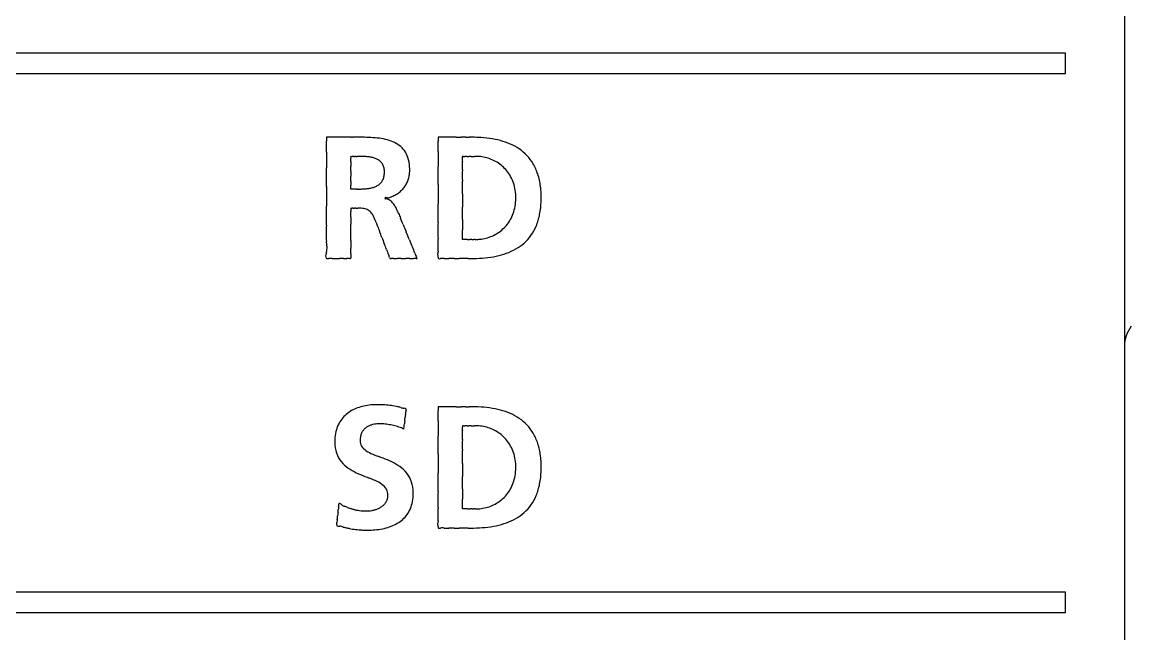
# Model space of a CAD drawing. Extents: x 147 to 432, y 261 to 358.
# Drawn here: x 195.39 to 211.81, y 318.01 to 327.09 of the extents above; entities that cross this region are included whole.
import ezdxf

# ---------------------------------------------------------------- set-up
doc = ezdxf.new("R2010")
doc.units = 0
doc.header["$MEASUREMENT"] = 0
doc.layers.get('0').update_dxf_attribs({"linetype": 'CONTINUOUS'})

msp = doc.modelspace()

# ---------------------------------------------------------------- linework, layer by layer
at = {"color": 7, "linetype": 'Continuous'}
for p, q in [((210.87939, 326.6288), (180.8795, 326.6288)), ((210.87939, 326.32873), (210.87939, 326.6288)), ((180.8795, 326.32873), (210.87939, 326.32873)), ((199.90607, 325.38047), (199.90607, 325.320728)), ((199.918993, 325.38047), (199.90607, 325.38047)), ((200.240854, 325.38047), (199.918993, 325.38047)), ((201.56316, 325.38047), (201.56316, 325.3237)), ((201.832846, 325.38047), (201.56316, 325.38047)), ((200.26712, 325.094381), (200.268507, 325.09694)), ((200.26712, 324.61204), (200.26712, 324.627336)), ((200.350333, 324.61204), (200.26712, 324.61204)), ((201.92421, 323.86446), (201.92421, 324.008099)), ((202.002366, 323.86446), (201.92421, 323.86446)), ((201.56316, 321.38054), (201.56316, 321.32377)), ((201.832846, 321.38054), (201.56316, 321.38054)), ((201.05604, 321.0505), (201.060118, 321.0867)), ((201.92421, 319.86453), (201.92421, 320.008169)), ((202.002366, 319.86453), (201.92421, 319.86453)), ((210.87939, 318.62877), (180.8795, 318.62877)), ((210.87939, 318.32871), (210.87939, 318.62877)), ((180.8795, 318.32871), (210.87939, 318.32871))]:
    msp.add_line(p, q, dxfattribs=at)
msp.add_lwpolyline([(211.75553, 336.17723), (211.75553, 284.77723)], dxfattribs=at)
for centre, radius, start, end in [((-1166.987746, 325.240501), 1366.893818, 359.996637, 0.003363), ((200.259613, -5.528968), 330.909439, 89.996752, 90.003248), ((200.286708, 376.716247), 51.335778, 269.990697, 270.009303), ((200.334491, 305.84259), 19.53792, 89.79575, 90.115682), ((200.394421, 321.720285), 3.660114, 87.812366, 89.847843), ((200.466424, 323.574115), 1.804886, 83.788131, 87.850008), ((200.548021, 324.31053), 1.063968, 77.256906, 83.865348), ((200.637137, 324.699242), 0.665173, 67.385989, 77.358472), ((200.720332, 324.898234), 0.44949, 53.431652, 67.42197), ((200.769577, 324.967792), 0.364291, 36.030747, 53.1344), ((-2940.996422, 325.247211), 3142.559583, 359.998605, 0.001395), ((201.870839, 1161.466746), 836.086276, 269.997396, 270.002604), ((201.942202, 118.88965), 206.490823, 89.990741, 90.009259), ((202.000762, 371.984024), 46.603561, 269.96903, 270.03097), ((202.039407, 317.074178), 8.306303, 89.907192, 90.092808), ((202.051355, 322.866266), 2.514205, 87.517685, 89.965659), ((202.083031, 323.598261), 1.781524, 82.044533, 87.51586), ((202.142289, 324.010877), 1.364679, 75.252184, 82.110854), ((202.227407, 324.332762), 1.03173, 66.581909, 75.272926), ((202.313601, 324.532055), 0.814596, 55.938223, 66.574035), ((594.880062, 325.043768), 394.974009, 179.983099, 180.016901), ((200.321256, 325.081128), 0.055735, 166.244634, 193.755366), ((199.959395, 325.043064), 0.308723, 355.390226, 4.609774), ((200.272379, 325.088101), 0.00965, 66.342446, 113.657554), ((200.282778, 325.145401), 0.048899, 262.330063, 277.669937), ((200.297628, 324.886054), 0.21105, 87.739591, 92.260409), ((200.315218, 325.940732), 0.843843, 269.370851, 270.629149), ((200.333836, 321.883224), 3.213729, 89.833278, 90.166722), ((200.351768, 337.084925), 11.987988, 269.958988, 270.041012), ((200.367303, 262.410553), 62.686388, 89.993644, 90.006356), ((200.378729, 295.610679), 29.486262, 89.991311, 90.008689), ((200.383676, 321.635998), 3.460942, 89.776468, 90.007866), ((200.393116, 323.535045), 1.561874, 87.717705, 89.850963), ((200.418267, 324.1514), 0.945007, 84.250899, 87.753236), ((200.452063, 324.482274), 0.612412, 79.046894, 84.295944), ((200.491333, 324.682615), 0.408259, 71.600981, 79.115556), ((200.532387, 324.80501), 0.279163, 61.256172, 71.667234), ((200.750011, 324.958039), 0.385868, 18.059712, 35.492955), ((200.592202, 324.910308), 0.55071, 3.286913, 17.691052), ((1111.499932, 325.059132), 909.936779, 179.992973, 180.007027), ((202.176506, 325.056751), 0.254535, 172.395459, 187.604541), ((201.937078, 325.089463), 0.012904, 144.588775, 175.679987), ((201.933123, 325.081389), 0.016879, 67.11899, 112.88101), ((201.950747, 325.182318), 0.086092, 262.618457, 277.381543), ((201.975915, 324.725329), 0.371878, 87.825894, 92.174106), ((202.005727, 326.584988), 1.488131, 269.395369, 270.604631), ((202.037279, 319.365766), 5.731196, 89.841557, 90.158443), ((202.067671, 350.733411), 25.636475, 269.967498, 270.032502), ((202.094, 363.122049), 38.02511, 269.982241, 270.017759), ((202.113365, 319.921794), 5.175151, 89.916095, 90.083905), ((202.1211, 324.211837), 0.885103, 88.497571, 90.01012), ((202.12656, 324.501275), 0.595626, 79.064827, 88.292608), ((202.125107, 324.48911), 0.607846, 70.135419, 79.147928), ((202.377458, 324.62855), 0.698893, 43.572989, 55.844386), ((202.387901, 324.641467), 0.682426, 30.438375, 43.391661), ((88.730535, 324.788556), 111.175621, 359.928516, 0.071484), ((201.6326, 324.985384), 1.365875, 178.621107, 181.378893), ((194.737522, 324.915094), 5.529725, 359.612252, 0.387748), ((200.567738, 324.869642), 0.205495, 47.659589, 61.232129), ((200.585854, 324.89075), 0.177693, 31.64703, 47.393219), ((200.573417, 324.884556), 0.191534, 15.522435, 31.272386), ((200.50361, 324.866544), 0.263619, 1.995511, 15.234148), ((200.581688, 324.898912), 0.561964, 354.584108, 4.38557), ((-55.345107, 324.813848), 256.908301, 359.970184, 0.029816), ((200.501562, 324.960002), 1.424045, 357.461797, 2.538203), ((202.130223, 324.503791), 0.5923, 60.86608, 70.118283), ((202.13656, 324.515143), 0.579299, 51.35617, 60.866935), ((202.143194, 324.52369), 0.568481, 41.521133, 51.340387), ((202.310044, 324.598365), 0.771391, 17.875948, 30.268833), ((221.484621, 324.839199), 21.217536, 179.896108, 180.103892), ((122.203789, 324.764705), 78.063339, 359.973562, 0.026438), ((200.571294, 324.832654), 0.192096, 320.319516, 335.808634), ((200.535185, 324.847318), 0.231047, 336.160921, 350.4795), ((200.459692, 324.860833), 0.307737, 350.322589, 2.77333), ((200.724987, 324.885193), 0.417763, 336.524177, 345.46067), ((200.705488, 324.890273), 0.437912, 345.457709, 354.180515), ((208.231264, 324.813396), 6.307607, 179.241116, 180.758884), ((202.143058, 324.523932), 0.568422, 31.433427, 41.493821), ((202.127093, 324.514668), 0.586875, 21.264787, 31.392247), ((202.08916, 324.529088), 1.002879, 7.021356, 17.769179), ((229.982438, 324.503023), 30.076727, 179.720294, 180.279706), ((476.75762, 324.698618), 276.490502, 179.99377, 180.00623), ((-754.621162, 324.647944), 954.888282, 359.998763, 0.001237), ((200.358366, 467.14877), 142.53673, 269.996771, 270.003229), ((200.372463, 292.442475), 32.169565, 89.9892, 90.0108), ((200.381766, 330.345722), 5.733683, 269.967634, 270.032366), ((200.385256, 326.278584), 1.666544, 269.991354, 271.192159), ((200.39879, 325.665357), 1.053169, 271.150144, 274.288407), ((200.424413, 325.331202), 0.718034, 274.243356, 278.80096), ((200.459114, 325.10992), 0.494047, 278.750487, 285.177631), ((200.498594, 324.965834), 0.344651, 285.114581, 293.939318), ((200.537301, 324.878958), 0.249543, 293.910426, 305.596852), ((200.565521, 324.838819), 0.200479, 305.716089, 320.016859), ((200.724363, 324.896866), 0.425158, 309.049548, 317.769343), ((200.74953, 324.871777), 0.389664, 318.013743, 327.443671), ((200.736397, 324.880501), 0.405428, 327.403251, 336.489985), ((271.390443, 324.537363), 69.827429, 179.882833, 180.117167), ((176.385485, 324.634738), 25.538902, 359.786609, 0.213391), ((202.086707, 324.499402), 0.630049, 11.256398, 21.226575), ((202.002678, 324.48351), 0.715564, 1.752683, 11.19104), ((201.738157, 324.483177), 1.356865, 357.996448, 7.133685), ((200.793194, 324.456886), 0.027758, 61.26527, 138.171178), ((200.779512, 324.477147), 0.009761, 224.161774, 301.603649), ((200.788867, 324.425435), 0.043605, 54.539902, 95.579377), ((200.811143, 324.595707), 0.114573, 267.696479, 304.157641), ((200.427285, 323.638931), 0.908513, 62.912198, 64.796322), ((200.765331, 324.318046), 0.150186, 48.302034, 59.754468), ((200.694118, 324.231976), 0.261855, 42.530285, 49.195182), ((199.494522, 327.55962), 3.356011, 294.298209, 295.465608), ((200.780689, 324.820327), 0.330263, 298.347473, 309.826107), ((299.917652, 324.441834), 97.993491, 179.942825, 180.057175), ((201.9766, 324.479958), 0.741743, 352.584992, 1.965278), ((201.86296, 324.467641), 1.231645, 348.980591, 358.515752), ((192.128059, 324.215323), 7.779286, 358.962399, 1.037601), ((201.783651, 324.300205), 1.516702, 179.138877, 180.861123), ((200.275654, 324.324088), 0.008603, 149.067659, 187.270664), ((191.940158, 324.236393), 8.327063, 359.717774, 0.282226), ((200.272052, 324.318637), 0.010571, 69.062057, 110.937943), ((200.282358, 324.383484), 0.05536, 263.227181, 276.772819), ((200.297262, 324.088349), 0.240307, 88.002897, 91.997103), ((200.314951, 325.290416), 0.961951, 269.445187, 270.554813), ((200.333615, 320.631543), 3.696979, 89.8551, 90.1449), ((200.351444, 340.712214), 16.383706, 269.970348, 270.029652), ((200.366625, 349.275668), 24.947159, 269.984606, 270.015394), ((200.37735, 321.121492), 3.20702, 89.928155, 90.071845), ((200.381285, 323.584725), 0.743785, 88.441694, 89.993389), ((200.390727, 323.905044), 0.423329, 82.621727, 88.540175), ((200.410045, 324.051209), 0.275893, 74.818603, 82.702134), ((200.431119, 324.129511), 0.194805, 64.824479, 74.769701), ((200.444078, 324.158213), 0.163317, 53.581466, 64.655389), ((200.440525, 324.154518), 0.168401, 42.690878, 53.355146), ((200.407598, 324.124772), 0.212774, 33.680062, 42.566467), ((200.669667, 324.211103), 0.293985, 36.272499, 42.306863), ((200.589588, 324.151567), 0.393769, 31.817964, 36.362981), ((200.502953, 324.097718), 0.495776, 28.232353, 31.827322), ((200.353493, 324.017543), 0.665383, 25.604781, 28.226808), ((200.37899, 324.027847), 0.637938, 23.602488, 25.759835), ((199.792996, 323.783013), 1.272982, 21.513423, 23.140109), ((208.134266, 327.147971), 7.721493, 202.044897, 202.608635), ((183.365178, 324.255678), 18.198512, 359.562709, 0.437291), ((-158.612633, 324.252492), 360.536855, 359.98545, 0.01455), ((202.115156, 324.451988), 0.599966, 332.669639, 342.774951), ((202.057346, 324.469222), 0.660287, 342.83208, 352.604593), ((238.810513, 324.141985), 38.54343, 179.920634, 180.079366), ((-571.022728, 324.02868), 771.28985, 359.995549, 0.004451), ((200.319445, 324.06613), 0.318649, 27.160022, 33.664509), ((200.140579, 323.973421), 0.520113, 22.793239, 27.252343), ((199.54824, 323.725313), 1.162315, 20.995611, 22.756584), ((191.351687, 320.547975), 9.953154, 21.001251, 21.165959), ((262.240426, 347.830796), 66.004507, 201.057499, 201.109711), ((172.496769, 312.415291), 30.841256, 22.230254, 22.423277), ((244.150365, 341.720701), 46.573505, 202.252999, 202.400533), ((206.056807, 323.994793), 4.495303, 178.444941, 181.555059), ((1478.900324, 324.084518), 1276.976116, 179.996571, 180.003429), ((202.144692, 324.436258), 0.566463, 312.548419, 322.481014), ((202.139364, 324.439922), 0.572921, 322.514917, 332.630192), ((202.202485, 324.402702), 0.885968, 337.357446, 348.905891), ((201.797321, 323.953614), 1.895107, 176.344179, 183.655821), ((147.882722, 323.908176), 52.384434, 359.93373, 0.06627), ((1144.292116, 687.819959), 1011.312816, 201.081275, 201.085935), ((141.324317, 301.041629), 63.648539, 21.04087, 21.126339), ((184.599863, 317.132885), 17.853406, 22.12772, 22.525812), ((202.132721, 324.452885), 0.586999, 293.539722, 302.887555), ((202.139718, 324.441979), 0.574041, 302.892198, 312.528023), ((202.392391, 324.316411), 0.676848, 311.471047, 324.301537), ((202.35381, 324.341113), 0.722597, 324.495971, 337.245209), ((199.499855, 323.746052), 0.415369, 347.948543, 12.051457), ((212.420953, 323.792171), 12.153959, 179.738762, 180.261238), ((215.858433, 329.673944), 16.195993, 200.909892, 201.257318), ((196.932255, 322.27521), 4.125078, 20.444351, 21.722858), ((205.511239, 325.590788), 4.703818, 201.618671, 203.03486), ((200.550884, 323.780712), 1.016456, 354.801951, 5.198049), ((202.018301, 1056.768345), 732.903885, 269.998754, 270.001246), ((202.049738, 132.85673), 191.007731, 89.99535, 90.00465), ((202.078852, 371.038232), 47.173774, 269.983464, 270.016536), ((202.102744, 313.217667), 10.646798, 89.944693, 90.055307), ((202.118511, 325.762068), 1.897616, 269.834259, 270.165741), ((202.122484, 324.529266), 0.664808, 270.13067, 275.192482), ((202.126769, 324.464098), 0.599522, 275.348278, 284.500333), ((202.126486, 324.467526), 0.602912, 284.444777, 293.52727), ((202.356476, 324.35996), 0.733266, 299.623704, 311.320295), ((199.960588, 323.620792), 0.066761, 144.746406, 215.253594), ((200.246891, 323.58877), 0.020654, 337.151258, 11.632987), ((200.824922, 323.620453), 0.558481, 177.175647, 182.824353), ((197.440432, 323.692364), 2.827037, 359.100273, 0.899727), ((201.730596, 324.034861), 0.986043, 198.861647, 203.305563), ((200.642768, 323.546918), 0.206837, 13.939259, 28.227951), ((200.868818, 323.597415), 0.025313, 181.519686, 221.175327), ((200.159944, 323.278098), 1.126262, 19.869506, 24.784026), ((201.446399, 323.719087), 0.234575, 194.364875, 210.288656), ((201.224567, 323.581274), 0.027423, 358.904554, 45.333349), ((201.740598, 323.639436), 0.184129, 164.506379, 195.493621), ((201.588725, 323.599257), 0.027106, 199.410434, 223.061997), ((202.067308, 325.561117), 1.980248, 270.673847, 275.665515), ((202.11359, 325.114783), 1.531527, 275.590934, 281.806843), ((202.19235, 324.740324), 1.148875, 281.783176, 289.720771), ((202.2802, 324.495863), 0.889109, 289.707368, 299.56753), ((199.917719, 323.623585), 0.042937, 254.258, 266.041099), ((199.929479, 323.816997), 0.236706, 266.43358, 273.56642), ((199.96664, 322.422272), 1.158695, 88.89046, 91.10954), ((200.016402, 329.183639), 5.602956, 269.720573, 270.279427), ((200.073116, 342.996798), 19.416071, 269.913275, 270.086725), ((200.131134, 320.987541), 2.593367, 89.367491, 90.632509), ((200.184806, 324.197934), 0.617692, 267.676345, 272.323655), ((200.228485, 323.444137), 0.137878, 82.232407, 97.767593), ((200.256522, 323.602581), 0.02377, 246.700594, 293.299406), ((200.857421, 323.605506), 0.025913, 252.814335, 287.185665), ((200.883751, 323.405868), 0.175876, 83.90523, 96.09477), ((200.928967, 324.391696), 0.81138, 268.125364, 271.874636), ((200.986773, 320.408823), 3.172081, 89.435285, 90.564715), ((201.050875, 330.547457), 6.966784, 269.729937, 270.270063), ((201.114977, 320.01686), 3.564027, 89.49739, 90.50261), ((201.172783, 324.506553), 0.926183, 268.357799, 271.642201), ((201.217999, 323.38137), 0.200253, 84.649467, 95.350533), ((201.244329, 323.60841), 0.0287, 254.52733, 285.47267), ((201.585007, 323.617779), 0.040372, 246.518628, 293.481372), ((201.628205, 323.378195), 0.204361, 82.376595, 97.623405), ((201.689894, 324.462015), 0.881943, 267.752985, 272.247015), ((201.762964, 320.053867), 3.527093, 89.374722, 90.625278), ((201.840302, 337.060525), 13.479831, 269.834883, 270.165117), ((201.914794, 270.550138), 53.030624, 89.961487, 90.038513), ((201.979329, -823.962468), 1147.543218, 89.998558, 90.001442), ((202.026794, 355.639327), 32.058583, 269.966801, 270.033199), ((202.047137, 327.271107), 3.690358, 269.972553, 270.674756), ((212.25553, 322.27723), 0.5, 143.130102, 180), ((200.542448, 320.858042), 0.534009, 116.945648, 127.272244), ((200.586846, 320.770666), 0.632018, 108.051626, 116.944184), ((200.626742, 320.648677), 0.760366, 100.493256, 108.061441), ((200.648509, 320.537471), 0.873676, 93.848947, 100.568688), ((200.662746, 320.287415), 1.124127, 89.342045, 93.717411), ((200.661858, 319.842839), 1.56869, 87.669103, 89.496089), ((200.661743, 319.816798), 1.594714, 85.931108, 87.703031), ((200.670668, 319.943444), 1.467754, 84.028842, 85.927832), ((200.671031, 319.952071), 1.459136, 82.122594, 84.007808), ((200.708987, 320.212645), 1.19582, 79.941111, 82.212879), ((200.496596, 319.097217), 2.331243, 78.437868, 79.589521), ((200.883183, 320.933105), 0.455253, 73.957939, 79.794104), ((201.089369, 321.576975), 0.221448, 248.717023, 260.614081), ((201.060227, 321.318165), 0.040925, 44.480337, 99.809704), ((200.007883, 321.406391), 1.081598, 352.509385, 354.634301), ((201.321213, 321.293133), 0.236782, 170.076506, 177.06718), ((201.05234, 321.344485), 0.037162, 343.511982, 3.631704), ((-2940.9615, 321.247282), 3142.524661, 359.998605, 0.001395), ((201.870839, 1157.466705), 836.086166, 269.997396, 270.002604), ((201.942202, 114.88974), 206.490803, 89.990741, 90.009259), ((202.000762, 367.984089), 46.603556, 269.96903, 270.03097), ((202.039407, 313.074248), 8.306302, 89.907192, 90.092808), ((202.051355, 318.866331), 2.514209, 87.517689, 89.965658), ((202.083031, 319.598322), 1.781533, 82.044562, 87.515863), ((202.142288, 320.010937), 1.364689, 75.252266, 82.110883), ((202.227406, 320.332824), 1.031739, 66.582068, 75.273009), ((200.522847, 320.904145), 0.488559, 151.58125, 163.88883), ((200.494002, 320.918726), 0.456251, 139.098093, 151.467695), ((200.505422, 320.907461), 0.472261, 127.328509, 138.972312), ((200.692433, 320.63523), 0.492611, 89.50069, 94.317304), ((200.691906, 320.334238), 0.793598, 86.664709, 89.651999), ((264.046192, 314.052247), 63.377644, 173.551085, 173.592602), ((184.030019, 323.114898), 17.150121, 353.4906, 353.653087), ((205.487289, 320.745371), 4.437613, 173.270368, 173.873319), ((1111.489812, 321.059203), 909.926659, 179.992973, 180.007027), ((202.313602, 320.53212), 0.814601, 55.938466, 66.574197), ((202.37746, 320.628619), 0.698893, 43.573291, 55.844636), ((200.639807, 320.872788), 0.609631, 164.107854, 175.01012), ((200.636202, 320.895253), 0.228194, 152.312017, 164.943282), ((200.615728, 320.905087), 0.205496, 139.149938, 152.087574), ((200.622048, 320.89903), 0.214239, 127.119982, 139.030069), ((200.639594, 320.875419), 0.243654, 116.723279, 127.059276), ((200.66031, 320.834414), 0.289595, 108.052804, 116.736022), ((200.678183, 320.779857), 0.347005, 100.852268, 108.067007), ((200.685726, 320.744373), 0.383275, 94.545744, 100.961006), ((200.686589, 320.218321), 0.909629, 84.149607, 86.755169), ((200.68705, 320.226422), 0.901524, 81.498921, 84.126263), ((200.683448, 320.201526), 0.926679, 78.95322, 81.506221), ((200.681225, 320.190208), 0.938214, 76.435465, 78.952387), ((200.678943, 320.180645), 0.948045, 73.952757, 76.436969), ((200.67766, 320.176148), 0.952721, 71.490112, 73.953385), ((200.678367, 320.178148), 0.9506, 69.034554, 71.492217), ((200.678833, 320.17948), 0.94919, 66.584299, 69.032037), ((-22.647098, 346.310212), 225.12473, 353.566936, 353.57675), ((202.176506, 321.056821), 0.254535, 172.395459, 187.604541), ((200.501562, 320.960072), 1.424045, 357.461797, 2.538203), ((201.937078, 321.089533), 0.012904, 144.588775, 175.679987), ((201.933123, 321.081459), 0.016879, 67.11899, 112.88101), ((201.950747, 321.182388), 0.086092, 262.618457, 277.381543), ((201.975915, 320.725399), 0.371878, 87.825894, 92.174106), ((202.005727, 322.585058), 1.488131, 269.395369, 270.604631), ((202.037279, 315.365836), 5.731196, 89.841557, 90.158443), ((202.067671, 346.733483), 25.636477, 269.967498, 270.032502), ((202.094, 359.122099), 38.02509, 269.982241, 270.017759), ((202.113365, 315.921866), 5.175149, 89.916095, 90.083905), ((202.1211, 320.211906), 0.885104, 88.497572, 90.01012), ((202.12656, 320.501343), 0.595628, 79.064854, 88.292605), ((202.125107, 320.489175), 0.60785, 70.135515, 79.147956), ((202.130222, 320.503855), 0.592306, 60.866272, 70.118381), ((202.13656, 320.515208), 0.579303, 51.356467, 60.867131), ((202.143195, 320.523758), 0.568482, 41.521516, 51.340688), ((202.387908, 320.64154), 0.682421, 30.438671, 43.391967), ((202.310057, 320.598442), 0.771379, 17.876168, 30.269125), ((200.642922, 320.864423), 0.613515, 174.257209, 188.742877), ((200.596473, 320.882623), 0.190217, 175.194975, 200.42179), ((200.675142, 320.884522), 0.268584, 164.890719, 177.004844), ((200.590584, 320.894351), 0.18924, 204.374771, 232.375712), ((-55.342249, 320.813922), 256.905444, 359.970184, 0.029816), ((208.231264, 320.813466), 6.307607, 179.241116, 180.758884), ((202.143064, 320.524003), 0.568418, 31.433844, 41.494207), ((202.127104, 320.514743), 0.586865, 21.265166, 31.392665), ((202.089184, 320.529167), 1.002855, 7.021448, 17.769398), ((200.481902, 320.839193), 0.450531, 188.684155, 208.565036), ((200.74144, 321.084788), 0.432179, 231.948306, 246.303367), ((201.3189, 322.335347), 1.809567, 245.474395, 249.460214), ((199.070602, 316.356971), 4.577597, 67.646992, 69.362439), ((271.389666, 320.537438), 69.826652, 179.882833, 180.117167), ((176.385485, 320.634808), 25.538902, 359.786609, 0.213391), ((202.086727, 320.49948), 0.630029, 11.256646, 21.226955), ((201.738183, 320.483256), 1.356839, 357.996438, 7.13375), ((200.465228, 320.838499), 0.435617, 209.533564, 228.007357), ((200.586768, 320.97767), 0.620375, 228.26391, 241.101215), ((200.379659, 319.539633), 1.136235, 60.567071, 67.661475), ((200.636692, 319.992696), 0.615342, 47.654384, 60.680795), ((299.917652, 320.441904), 97.993491, 179.942825, 180.057175), ((202.002707, 320.483589), 0.715535, 1.752749, 11.191274), ((201.976607, 320.480038), 0.741736, 352.584955, 1.965296), ((200.872509, 321.489705), 1.206739, 240.972519, 247.64118), ((203.119798, 326.949131), 7.110606, 247.628772, 248.735587), ((200.003112, 318.932291), 1.49076, 63.973887, 68.85072), ((200.750692, 320.120846), 0.443842, 29.033498, 47.387868), ((200.728313, 320.117069), 0.465303, 8.558554, 28.102639), ((183.36538, 320.255754), 18.19831, 359.562707, 0.437293), ((-158.612633, 320.252562), 360.536855, 359.98545, 0.01455), ((202.057332, 320.469304), 0.660301, 342.832235, 352.604601), ((201.862962, 320.467721), 1.231643, 348.980584, 358.515759), ((200.481753, 319.899122), 0.411995, 49.390076, 64.791272), ((200.611775, 320.052262), 0.211107, 22.53126, 49.126066), ((200.581224, 320.093038), 0.614333, 354.259563, 8.733327), ((1478.900324, 320.084588), 1276.976116, 179.996571, 180.003429), ((202.139346, 320.440005), 0.572939, 322.515457, 332.630533), ((202.11514, 320.452071), 0.599982, 332.66997, 342.775102), ((202.202485, 320.402782), 0.885969, 337.357447, 348.905889), ((200.632172, 320.063271), 0.186487, 326.066822, 340.326549), ((200.628501, 320.066444), 0.190341, 354.498602, 20.516982), ((200.626222, 320.064216), 0.192411, 340.658338, 355.224343), ((200.612674, 320.083238), 0.582098, 343.670212, 354.909736), ((206.056757, 319.994871), 4.495253, 178.444933, 181.555067), ((202.139707, 320.442056), 0.57405, 302.892964, 312.528727), ((202.144677, 320.436339), 0.566478, 312.549118, 322.481561), ((202.35381, 320.341193), 0.722597, 324.49597, 337.24521), ((194.457082, 320.422232), 5.653937, 353.812771, 354.321999), ((201.53905, 319.732778), 1.46157, 173.240335, 174.894436), ((199.779019, 319.951485), 0.31213, 351.400371, 356.7344), ((200.132582, 319.934782), 0.041953, 166.662818, 181.471952), ((200.093457, 319.897206), 0.047284, 33.546844, 92.056253), ((200.212453, 320.041746), 0.142671, 236.093354, 254.834423), ((199.628322, 318.473671), 1.531327, 67.335026, 69.078995), ((200.447776, 320.482977), 0.638834, 248.958446, 253.145641), ((200.560269, 320.826406), 1.00016, 252.682382, 255.356439), ((200.511331, 320.646446), 0.813677, 255.486942, 258.77026), ((200.508763, 320.630313), 0.797353, 258.725504, 262.06992), ((200.503926, 320.598963), 0.765634, 262.104772, 265.580668), ((200.49741, 320.499884), 0.66635, 265.482851, 269.470064), ((200.496258, 320.321213), 0.487675, 269.411229, 274.820977), ((200.498331, 320.276707), 0.443156, 275.037444, 281.243768), ((200.498859, 320.278871), 0.445176, 281.122874, 287.437176), ((200.515721, 320.225902), 0.389589, 287.405689, 294.619827), ((200.543549, 320.165955), 0.323498, 294.562358, 303.105568), ((200.578602, 320.112529), 0.2596, 303.065225, 313.44725), ((200.611638, 320.077603), 0.211526, 313.456357, 325.950863), ((200.743195, 320.04235), 0.444971, 317.876205, 330.60101), ((200.72145, 320.053322), 0.469303, 330.737179, 343.44126), ((200.550896, 319.780791), 1.016444, 354.801922, 5.198078), ((202.018301, 1052.735352), 732.870822, 269.998754, 270.001246), ((202.049738, 128.865388), 190.999143, 89.99535, 90.00465), ((202.078852, 367.036182), 47.171654, 269.983464, 270.016536), ((202.102744, 309.218215), 10.64632, 89.94469, 90.05531), ((202.118511, 321.762053), 1.89753, 269.834252, 270.165748), ((202.122484, 320.529309), 0.66478, 270.130679, 275.192702), ((202.126768, 320.464149), 0.599503, 275.348513, 284.500869), ((202.126483, 320.467586), 0.602902, 284.445314, 293.527983), ((202.132714, 320.452955), 0.586999, 293.540437, 302.888323), ((202.392391, 320.316491), 0.676848, 311.471047, 324.301537), ((199.779598, 319.678995), 0.283493, 350.873255, 357.261515), ((201.348106, 319.553947), 1.290167, 173.092779, 175.041991), ((195.0826, 320.252779), 5.014264, 353.775444, 354.359327), ((211.043841, 318.646601), 11.0276, 173.929132, 174.205639), ((200.675184, 320.129016), 0.55544, 295.517358, 305.841177), ((200.722756, 320.062375), 0.473563, 305.896499, 317.73793), ((201.740596, 319.639516), 0.184127, 164.506293, 195.493707), ((202.19235, 320.740404), 1.148875, 281.783176, 289.720771), ((202.2802, 320.495943), 0.889109, 289.707368, 299.56753), ((202.356476, 320.36004), 0.733266, 299.623704, 311.320295), ((200.102426, 319.622426), 0.044465, 164.875456, 183.259315), ((200.092243, 319.657067), 0.050515, 227.373726, 284.018124), ((200.08068, 319.401513), 0.207909, 68.882229, 83.427124), ((200.316531, 320.171825), 0.598415, 254.398126, 259.070297), ((201.380101, 324.965179), 5.508143, 257.661348, 258.144405), ((200.482522, 320.727337), 1.176322, 258.523631, 260.746213), ((200.487675, 320.750297), 1.199813, 260.679644, 262.894923), ((200.483706, 320.726849), 1.176054, 262.945517, 265.320447), ((200.499737, 320.927967), 1.37781, 265.338324, 267.530812), ((200.513316, 321.236707), 1.686848, 267.521824, 269.502763), ((200.515665, 320.957024), 1.407204, 269.308286, 273.355298), ((200.534886, 320.601083), 1.050749, 273.444988, 279.661616), ((200.567281, 320.416739), 0.863584, 279.595406, 286.834811), ((200.618955, 320.246701), 0.685868, 286.816958, 295.521305), ((201.588725, 319.599337), 0.027105, 199.410607, 223.062106), ((201.585007, 319.617859), 0.040372, 246.518641, 293.481359), ((201.628205, 319.378275), 0.204361, 82.376599, 97.623401), ((201.689894, 320.462096), 0.881944, 267.752986, 272.247014), ((201.762964, 316.053945), 3.527095, 89.374723, 90.625277), ((201.840302, 333.060612), 13.479838, 269.834883, 270.165117), ((201.914794, 266.55019), 53.030652, 89.961487, 90.038513), ((201.979329, -827.958621), 1147.539451, 89.998558, 90.001442), ((202.026794, 351.639407), 32.058582, 269.966801, 270.033199), ((202.047137, 323.271187), 3.690358, 269.972553, 270.674756), ((202.067308, 321.561197), 1.980248, 270.673847, 275.665515), ((202.11359, 321.114863), 1.531527, 275.590934, 281.806843)]:
    msp.add_arc(centre, radius, start, end, dxfattribs=at)

doc.saveas('drawing.dxf')
